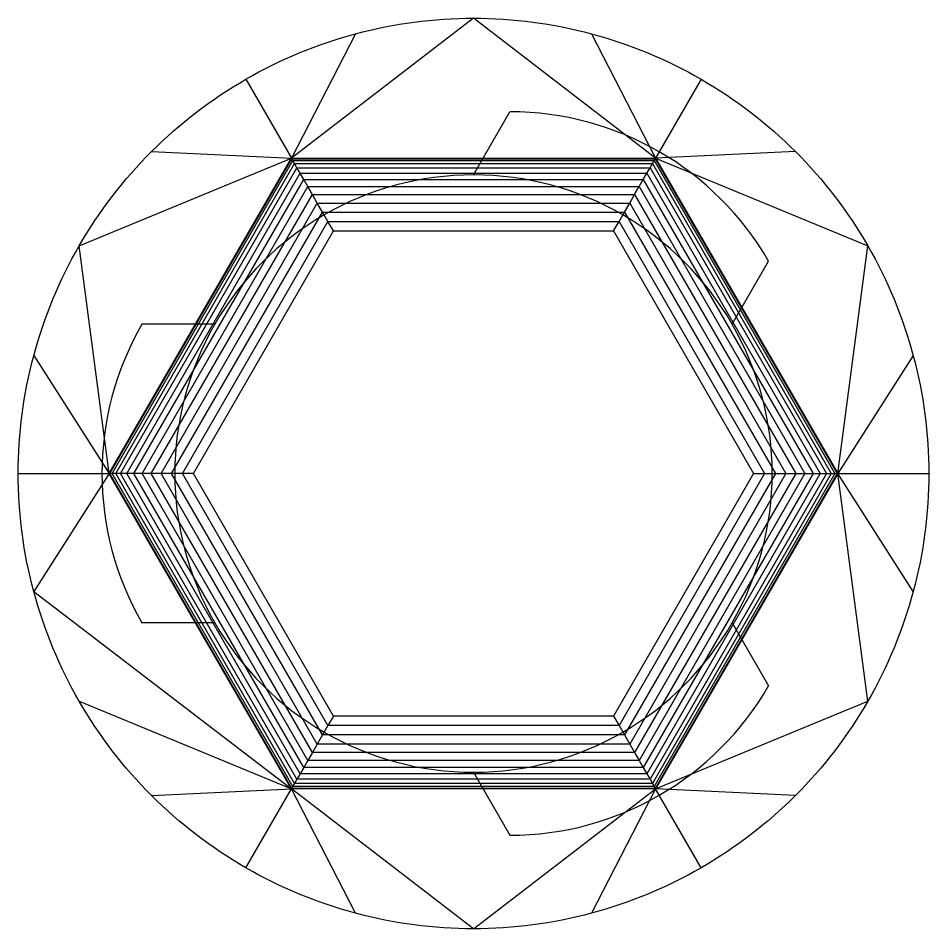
# Model space of a CAD drawing. Header units: millimetres. Extents: x -658 to 1307, y -81 to 472.
# Drawn here: x 411.71 to 424.21, y 134.24 to 146.74 of the extents above; entities that cross this region are included whole.
import ezdxf

# ---------------------------------------------------------------- set-up
doc = ezdxf.new("R2010")
doc.units = ezdxf.units.MM
doc.layers.get('0').update_dxf_attribs({"true_color": 0xffffff})

# ---------------------------------------------------------------- blocks, each defined once
blk = doc.blocks.new('Group_9')
for p, q in [((62.5, 125, 210), (37.5, 105.8, 10)), ((87.5, 105.8, 10), (62.5, 125, 210)), ((46.32, 122.87, 210), (37.5, 105.8, 10)), ((78.68, 122.87, 210), (87.5, 105.8, 10)), ((31.25, 116.63, 210), (37.5, 105.8, 10)), ((93.75, 116.63, 210), (87.5, 105.8, 10)), ((62.5, 103.5, 170), (67.5, 112.16, 170)), ((62.5, 103.5, 190), (67.5, 112.16, 190)), ((67.5, 112.16, 190), (67.5, 112.16, 170)), ((18.31, 106.69, 210), (37.5, 105.8, 10)), ((106.69, 106.69, 210), (87.5, 105.8, 10)), ((8.37, 93.75, 210), (37.5, 105.8, 10)), ((12.5, 62.5, 10), (37.5, 105.8, 10)), ((12.6, 62.5, 8.69), (37.55, 105.72, 8.69)), ((12.89, 62.5, 7.41), (37.7, 105.46, 7.41)), ((13.38, 62.5, 6.17), (37.94, 105.04, 6.17)), ((37.55, 105.72, 8.69), (37.5, 105.8, 10)), ((37.5, 105.8, 10), (87.5, 105.8, 10)), ((37.7, 105.46, 7.41), (37.55, 105.72, 8.69)), ((37.55, 105.72, 8.69), (87.45, 105.72, 8.69)), ((37.94, 105.04, 6.17), (37.7, 105.46, 7.41)), ((37.7, 105.46, 7.41), (87.3, 105.46, 7.41)), ((38.27, 104.46, 5), (37.94, 105.04, 6.17)), ((37.94, 105.04, 6.17), (87.06, 105.04, 6.17)), ((86.73, 104.46, 5), (87.06, 105.04, 6.17)), ((87.06, 105.04, 6.17), (87.3, 105.46, 7.41)), ((87.06, 105.04, 6.17), (111.62, 62.5, 6.17)), ((87.3, 105.46, 7.41), (87.45, 105.72, 8.69)), ((87.3, 105.46, 7.41), (112.11, 62.5, 7.41)), ((87.45, 105.72, 8.69), (87.5, 105.8, 10)), ((87.45, 105.72, 8.69), (112.4, 62.5, 8.69)), ((87.5, 105.8, 10), (116.63, 93.75, 210)), ((87.5, 105.8, 10), (112.5, 62.5, 10)), ((14.05, 62.5, 5), (38.27, 104.46, 5)), ((38.69, 103.73, 3.91), (38.27, 104.46, 5)), ((38.27, 104.46, 5), (86.73, 104.46, 5)), ((86.31, 103.73, 3.91), (86.73, 104.46, 5)), ((86.73, 104.46, 5), (110.95, 62.5, 5)), ((14.89, 62.5, 3.91), (38.69, 103.73, 3.91)), ((15.88, 62.5, 2.93), (39.19, 102.87, 2.93)), ((39.19, 102.87, 2.93), (38.69, 103.73, 3.91)), ((38.69, 103.73, 3.91), (86.31, 103.73, 3.91)), ((39.76, 101.89, 2.07), (39.19, 102.87, 2.93)), ((39.19, 102.87, 2.93), (85.81, 102.87, 2.93)), ((62.5, 103.5, 210), (62.5, 103.5, 190)), ((62.5, 103.5, 170), (62.5, 103.5, 140)), ((62.5, 103.5, 190), (62.5, 103.5, 170)), ((85.24, 101.89, 2.07), (85.81, 102.87, 2.93)), ((85.81, 102.87, 2.93), (86.31, 103.73, 3.91)), ((85.81, 102.87, 2.93), (109.12, 62.5, 2.93)), ((86.31, 103.73, 3.91), (110.11, 62.5, 3.91)), ((17.02, 62.5, 2.07), (39.76, 101.89, 2.07)), ((40.39, 100.8, 1.34), (39.76, 101.89, 2.07)), ((39.76, 101.89, 2.07), (85.24, 101.89, 2.07)), ((84.61, 100.8, 1.34), (85.24, 101.89, 2.07)), ((85.24, 101.89, 2.07), (107.98, 62.5, 2.07)), ((18.27, 62.5, 1.34), (40.39, 100.8, 1.34)), ((41.06, 99.63, 0.76), (40.39, 100.8, 1.34)), ((40.39, 100.8, 1.34), (84.61, 100.8, 1.34)), ((83.94, 99.63, 0.76), (84.61, 100.8, 1.34)), ((84.61, 100.8, 1.34), (106.73, 62.5, 1.34)), ((19.63, 62.5, 0.76), (41.06, 99.63, 0.76)), ((41.78, 98.39, 0.34), (41.06, 99.63, 0.76)), ((41.06, 99.63, 0.76), (83.94, 99.63, 0.76)), ((83.22, 98.39, 0.34), (83.94, 99.63, 0.76)), ((83.94, 99.63, 0.76), (105.37, 62.5, 0.76)), ((21.06, 62.5, 0.34), (41.78, 98.39, 0.34)), ((42.52, 97.11, 0.09), (41.78, 98.39, 0.34)), ((41.78, 98.39, 0.34), (83.22, 98.39, 0.34)), ((82.48, 97.11, 0.09), (83.22, 98.39, 0.34)), ((83.22, 98.39, 0.34), (103.94, 62.5, 0.34)), ((22.54, 62.5, 0.09), (42.52, 97.11, 0.09)), ((43.27, 95.8), (42.52, 97.11, 0.09)), ((42.52, 97.11, 0.09), (82.48, 97.11, 0.09)), ((81.73, 95.8), (82.48, 97.11, 0.09)), ((82.48, 97.11, 0.09), (102.46, 62.5, 0.09)), ((24.05, 62.5), (43.27, 95.8)), ((43.27, 95.8), (81.73, 95.8)), ((81.73, 95.8), (100.95, 62.5)), ((12.5, 62.5, 10), (8.37, 93.75, 210)), ((112.5, 62.5, 10), (116.63, 93.75, 210)), ((98.01, 83, 170), (103.01, 91.66, 170)), ((98.01, 83, 190), (103.01, 91.66, 190)), ((103.01, 91.66, 190), (103.01, 91.66, 170)), ((26.99, 83, 190), (16.99, 83, 190)), ((16.99, 83, 190), (16.99, 83, 170)), ((26.99, 83, 170), (16.99, 83, 170)), ((26.99, 83, 210), (26.99, 83, 190)), ((26.99, 83, 190), (26.99, 83, 170)), ((26.99, 83, 170), (26.99, 83, 140)), ((98.01, 83, 210), (98.01, 83, 190)), ((98.01, 83, 190), (98.01, 83, 170)), ((98.01, 83, 170), (98.01, 83, 140)), ((2.13, 78.68, 210), (12.5, 62.5, 10)), ((122.87, 78.68, 210), (112.5, 62.5, 10)), ((0, 62.5, 210), (12.5, 62.5, 10)), ((13.38, 62.5, 6.17), (12.89, 62.5, 7.41)), ((14.05, 62.5, 5), (13.38, 62.5, 6.17)), ((37.94, 19.96, 6.17), (13.38, 62.5, 6.17)), ((21.06, 62.5, 0.34), (19.63, 62.5, 0.76)), ((22.54, 62.5, 0.09), (21.06, 62.5, 0.34)), ((41.78, 26.61, 0.34), (21.06, 62.5, 0.34)), ((102.46, 62.5, 0.09), (82.48, 27.89, 0.09)), ((103.94, 62.5, 0.34), (83.22, 26.61, 0.34)), ((105.37, 62.5, 0.76), (83.94, 25.37, 0.76)), ((106.73, 62.5, 1.34), (84.61, 24.2, 1.34)), ((107.98, 62.5, 2.07), (85.24, 23.11, 2.07)), ((109.12, 62.5, 2.93), (85.81, 22.13, 2.93)), ((110.11, 62.5, 3.91), (86.31, 21.27, 3.91)), ((110.95, 62.5, 5), (86.73, 20.54, 5)), ((111.62, 62.5, 6.17), (87.06, 19.96, 6.17)), ((100.95, 62.5), (102.46, 62.5, 0.09)), ((102.46, 62.5, 0.09), (103.94, 62.5, 0.34)), ((103.94, 62.5, 0.34), (105.37, 62.5, 0.76)), ((105.37, 62.5, 0.76), (106.73, 62.5, 1.34)), ((106.73, 62.5, 1.34), (107.98, 62.5, 2.07)), ((107.98, 62.5, 2.07), (109.12, 62.5, 2.93)), ((109.12, 62.5, 2.93), (110.11, 62.5, 3.91)), ((110.11, 62.5, 3.91), (110.95, 62.5, 5)), ((110.95, 62.5, 5), (111.62, 62.5, 6.17)), ((111.62, 62.5, 6.17), (112.11, 62.5, 7.41)), ((112.5, 62.5, 10), (125, 62.5, 210)), ((12.5, 62.5, 10), (2.13, 46.32, 210)), ((12.6, 62.5, 8.69), (12.5, 62.5, 10)), ((37.5, 19.2, 10), (12.5, 62.5, 10)), ((12.89, 62.5, 7.41), (12.6, 62.5, 8.69)), ((37.55, 19.28, 8.69), (12.6, 62.5, 8.69)), ((37.7, 19.54, 7.41), (12.89, 62.5, 7.41)), ((14.89, 62.5, 3.91), (14.05, 62.5, 5)), ((38.27, 20.54, 5), (14.05, 62.5, 5)), ((38.69, 21.27, 3.91), (14.89, 62.5, 3.91)), ((15.88, 62.5, 2.93), (14.89, 62.5, 3.91)), ((17.02, 62.5, 2.07), (15.88, 62.5, 2.93)), ((39.19, 22.13, 2.93), (15.88, 62.5, 2.93)), ((18.27, 62.5, 1.34), (17.02, 62.5, 2.07)), ((39.76, 23.11, 2.07), (17.02, 62.5, 2.07)), ((40.39, 24.2, 1.34), (18.27, 62.5, 1.34)), ((19.63, 62.5, 0.76), (18.27, 62.5, 1.34)), ((41.06, 25.37, 0.76), (19.63, 62.5, 0.76)), ((42.52, 27.89, 0.09), (22.54, 62.5, 0.09)), ((24.05, 62.5), (22.54, 62.5, 0.09)), ((43.27, 29.2), (24.05, 62.5)), ((100.95, 62.5), (81.73, 29.2)), ((112.11, 62.5, 7.41), (87.3, 19.54, 7.41)), ((112.4, 62.5, 8.69), (87.45, 19.28, 8.69)), ((112.5, 62.5, 10), (87.5, 19.2, 10)), ((112.11, 62.5, 7.41), (112.4, 62.5, 8.69)), ((112.4, 62.5, 8.69), (112.5, 62.5, 10)), ((116.63, 31.25, 210), (112.5, 62.5, 10)), ((122.87, 46.32, 210), (112.5, 62.5, 10)), ((2.13, 46.32, 210), (37.5, 19.2, 10)), ((16.99, 42, 190), (16.99, 42, 170)), ((26.99, 42, 170), (16.99, 42, 170)), ((26.99, 42, 190), (16.99, 42, 190)), ((26.99, 42, 210), (26.99, 42, 190)), ((26.99, 42, 190), (26.99, 42, 170)), ((26.99, 42, 170), (26.99, 42, 140)), ((98.01, 42, 210), (98.01, 42, 190)), ((98.01, 42, 170), (98.01, 42, 140)), ((98.01, 42, 190), (103.01, 33.34, 190)), ((98.01, 42, 170), (103.01, 33.34, 170)), ((98.01, 42, 190), (98.01, 42, 170)), ((103.01, 33.34, 190), (103.01, 33.34, 170)), ((87.5, 19.2, 10), (116.63, 31.25, 210)), ((8.37, 31.25, 210), (37.5, 19.2, 10)), ((43.27, 29.2), (42.52, 27.89, 0.09)), ((81.73, 29.2), (43.27, 29.2)), ((81.73, 29.2), (82.48, 27.89, 0.09)), ((42.52, 27.89, 0.09), (41.78, 26.61, 0.34)), ((82.48, 27.89, 0.09), (42.52, 27.89, 0.09)), ((82.48, 27.89, 0.09), (83.22, 26.61, 0.34)), ((41.78, 26.61, 0.34), (41.06, 25.37, 0.76)), ((83.22, 26.61, 0.34), (41.78, 26.61, 0.34)), ((83.22, 26.61, 0.34), (83.94, 25.37, 0.76)), ((41.06, 25.37, 0.76), (40.39, 24.2, 1.34)), ((83.94, 25.37, 0.76), (41.06, 25.37, 0.76)), ((83.94, 25.37, 0.76), (84.61, 24.2, 1.34)), ((40.39, 24.2, 1.34), (39.76, 23.11, 2.07)), ((84.61, 24.2, 1.34), (40.39, 24.2, 1.34)), ((84.61, 24.2, 1.34), (85.24, 23.11, 2.07)), ((39.76, 23.11, 2.07), (39.19, 22.13, 2.93)), ((85.24, 23.11, 2.07), (39.76, 23.11, 2.07)), ((85.24, 23.11, 2.07), (85.81, 22.13, 2.93)), ((38.69, 21.27, 3.91), (38.27, 20.54, 5)), ((39.19, 22.13, 2.93), (38.69, 21.27, 3.91)), ((86.31, 21.27, 3.91), (38.69, 21.27, 3.91)), ((85.81, 22.13, 2.93), (39.19, 22.13, 2.93)), ((62.5, 21.5, 210), (62.5, 21.5, 190)), ((62.5, 21.5, 170), (67.5, 12.84, 170)), ((62.5, 21.5, 190), (62.5, 21.5, 170)), ((62.5, 21.5, 170), (62.5, 21.5, 140)), ((62.5, 21.5, 190), (67.5, 12.84, 190)), ((85.81, 22.13, 2.93), (86.31, 21.27, 3.91)), ((86.31, 21.27, 3.91), (86.73, 20.54, 5)), ((38.27, 20.54, 5), (37.94, 19.96, 6.17)), ((86.73, 20.54, 5), (38.27, 20.54, 5)), ((86.73, 20.54, 5), (87.06, 19.96, 6.17)), ((18.31, 18.31, 210), (37.5, 19.2, 10)), ((31.25, 8.37, 210), (37.5, 19.2, 10)), ((37.55, 19.28, 8.69), (37.5, 19.2, 10)), ((87.5, 19.2, 10), (37.5, 19.2, 10)), ((62.5, 0, 210), (37.5, 19.2, 10)), ((46.32, 2.13, 210), (37.5, 19.2, 10)), ((37.7, 19.54, 7.41), (37.55, 19.28, 8.69)), ((87.45, 19.28, 8.69), (37.55, 19.28, 8.69)), ((37.94, 19.96, 6.17), (37.7, 19.54, 7.41)), ((87.3, 19.54, 7.41), (37.7, 19.54, 7.41)), ((87.06, 19.96, 6.17), (37.94, 19.96, 6.17)), ((62.5, 0, 210), (87.5, 19.2, 10)), ((87.5, 19.2, 10), (78.68, 2.13, 210)), ((87.06, 19.96, 6.17), (87.3, 19.54, 7.41)), ((87.3, 19.54, 7.41), (87.45, 19.28, 8.69)), ((87.45, 19.28, 8.69), (87.5, 19.2, 10)), ((93.75, 8.37, 210), (87.5, 19.2, 10)), ((106.69, 18.31, 210), (87.5, 19.2, 10)), ((67.5, 12.84, 190), (67.5, 12.84, 170))]:
    blk.add_line(p, q)
at = {"extrusion": (-8.71277e-13, 4.71183e-16, -1)}
blk.add_arc((-62.5, 62.5, -210), 62.5, 75, 90, dxfattribs=at)
at = {"extrusion": (-8.71151e-13, -3.14447e-28, -1)}
blk.add_arc((-62.5, 62.5, -210), 62.5, 90, 105, dxfattribs=at)
at = {"extrusion": (-8.7138e-13, 3.97503e-16, -1)}
blk.add_arc((-62.5, 62.5, -210), 62.5, 60, 75, dxfattribs=at)
at = {"extrusion": (-8.7109e-13, 2.2613e-16, -1)}
blk.add_arc((-62.5, 62.5, -210), 62.5, 105, 120, dxfattribs=at)
at = {"extrusion": (-8.71516e-13, 3.64565e-16, -1)}
blk.add_arc((-62.5, 62.5, -210), 62.5, 45, 60, dxfattribs=at)
at = {"extrusion": (-8.7102e-13, 2.2769e-16, -1)}
blk.add_arc((-62.5, 62.5, -210), 62.5, 120, 135, dxfattribs=at)
for centre, start, end in [((67.5, 71.16, 170), 30, 90), ((67.5, 71.16, 190), 30, 90), ((62.5, 62.5, 210), 90, 150), ((62.5, 62.5, 140), 90, 150), ((62.5, 62.5, 210), 30, 90), ((62.5, 62.5, 140), 30, 90), ((62.5, 62.5, 190), 30, 90), ((62.5, 62.5, 170), 30, 90), ((52.5, 62.5, 190), 150, 210), ((52.5, 62.5, 170), 150, 210), ((62.5, 62.5, 210), 150, 210), ((62.5, 62.5, 140), 150, 210), ((62.5, 62.5, 190), 150, 210), ((62.5, 62.5, 170), 150, 210), ((62.5, 62.5, 210), 330, 30), ((62.5, 62.5, 140), 330, 30), ((62.5, 62.5, 210), 210, 270), ((62.5, 62.5, 140), 210, 270), ((62.5, 62.5, 210), 270, 330), ((62.5, 62.5, 140), 270, 330), ((62.5, 62.5, 190), 270, 330), ((62.5, 62.5, 170), 270, 330), ((67.5, 53.84, 170), 270, 330), ((67.5, 53.84, 190), 270, 330)]:
    blk.add_arc(centre, 41, start, end)
at = {"extrusion": (-8.7174e-13, 3.40224e-16, -1)}
blk.add_arc((-62.5, 62.5, -210), 62.5, 30, 45, dxfattribs=at)
at = {"extrusion": (-8.71005e-13, 1.45903e-16, -1)}
blk.add_arc((-62.5, 62.5, -210), 62.5, 135, 150, dxfattribs=at)
at = {"extrusion": (-8.71423e-13, 7.28487e-17, -1)}
blk.add_arc((-62.5, 62.5, -210), 62.5, 15, 30, dxfattribs=at)
at = {"extrusion": (-8.71115e-13, 2.07315e-17, -1)}
blk.add_arc((-62.5, 62.5, -210), 62.5, 150, 165, dxfattribs=at)
at = {"extrusion": (-8.71347e-13, 0, -1)}
blk.add_arc((-62.5, 62.5, -210), 62.5, 0, 15, dxfattribs=at)
at = {"extrusion": (-8.70726e-13, 1.13996e-16, -1)}
blk.add_arc((-62.5, 62.5, -210), 62.5, 165, 180, dxfattribs=at)
at = {"extrusion": (-8.70625e-13, 9.49003e-32, -1)}
blk.add_arc((-62.5, 62.5, -210), 62.5, 180, 195, dxfattribs=at)
at = {"extrusion": (-8.71423e-13, -7.28487e-17, -1)}
blk.add_arc((-62.5, 62.5, -210), 62.5, 345, 0, dxfattribs=at)
at = {"extrusion": (-8.7174e-13, -3.40224e-16, -1)}
blk.add_arc((-62.5, 62.5, -210), 62.5, 330, 345, dxfattribs=at)
at = {"extrusion": (-8.70726e-13, -1.13996e-16, -1)}
blk.add_arc((-62.5, 62.5, -210), 62.5, 195, 210, dxfattribs=at)
at = {"extrusion": (-8.71516e-13, -3.64565e-16, -1)}
blk.add_arc((-62.5, 62.5, -210), 62.5, 315, 330, dxfattribs=at)
at = {"extrusion": (-8.71115e-13, -2.07315e-17, -1)}
blk.add_arc((-62.5, 62.5, -210), 62.5, 210, 225, dxfattribs=at)
at = {"extrusion": (-8.7138e-13, -3.97503e-16, -1)}
blk.add_arc((-62.5, 62.5, -210), 62.5, 300, 315, dxfattribs=at)
at = {"extrusion": (-8.71005e-13, -1.45903e-16, -1)}
blk.add_arc((-62.5, 62.5, -210), 62.5, 225, 240, dxfattribs=at)
at = {"extrusion": (-8.71277e-13, -4.71183e-16, -1)}
blk.add_arc((-62.5, 62.5, -210), 62.5, 285, 300, dxfattribs=at)
at = {"extrusion": (-8.7102e-13, -2.2769e-16, -1)}
blk.add_arc((-62.5, 62.5, -210), 62.5, 240, 255, dxfattribs=at)
at = {"extrusion": (-8.71151e-13, 0, -1)}
blk.add_arc((-62.5, 62.5, -210), 62.5, 270, 285, dxfattribs=at)
at = {"extrusion": (-8.7109e-13, -2.2613e-16, -1)}
blk.add_arc((-62.5, 62.5, -210), 62.5, 255, 270, dxfattribs=at)

msp = doc.modelspace()

# ---------------------------------------------------------------- block references
at = {"xscale": 0.1, "yscale": 0.1, "zscale": 0.1}
msp.add_blockref('Group_9', (411.71, 134.242), dxfattribs=at)

doc.saveas('drawing.dxf')
